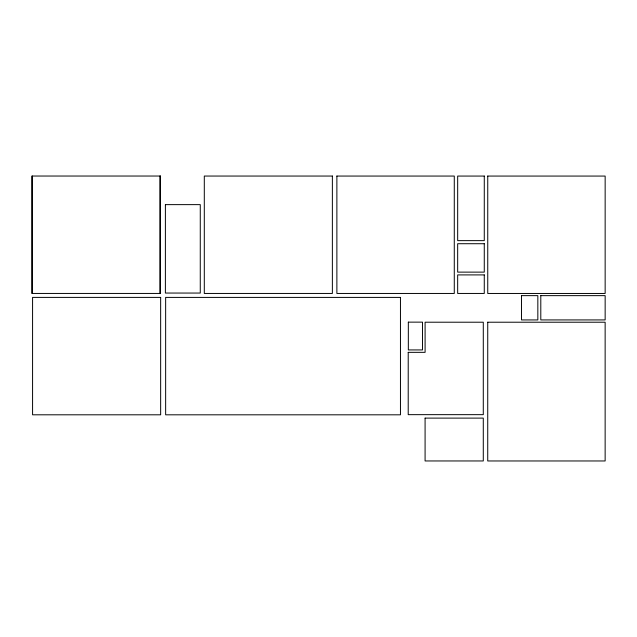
<?xml version="1.0" encoding="UTF-8"?>
<svg xmlns="http://www.w3.org/2000/svg" width="637" height="637" viewBox="0 0 637 637"><rect width="100%" height="100%" fill="white"/><g stroke="black" fill="none" stroke-linecap="round" stroke-linejoin="round"><path stroke-width="0.96" d="M159.935 176.035L159.935 293.442M32.296 176.035L32.296 293.442M165.397 204.628L165.389 293.052L200.265 293.06L200.273 204.628L165.397 204.628M336.877 176.059L336.877 293.458L454.277 293.458L454.277 176.059L336.877 176.059M408.221 352.341L408.213 414.655L483.284 414.663L483.292 322.218L425.094 322.211L425.094 352.341L408.221 352.341M408.333 322.139L408.333 349.928L422.498 349.936L422.498 322.139L408.333 322.139M425.086 418.111L425.086 460.957L483.284 460.957L483.284 418.111L425.086 418.111M484.271 274.905L484.271 293.45L457.677 293.45L457.669 274.905L484.271 274.905M484.271 243.724L484.271 272.134L457.677 272.126L457.669 243.716L484.271 243.724M484.279 176.067L484.271 240.635L457.677 240.635L457.677 176.067L484.279 176.067M487.743 322.218L487.735 460.965L605.142 460.965L605.142 322.218L487.743 322.218M487.751 176.067L487.751 293.466L605.15 293.466L605.15 176.067L487.751 176.067M521.512 295.632L521.512 319.933L537.835 319.933L537.835 295.64L521.512 295.632M540.797 295.64L540.797 319.925L605.15 319.925L605.15 295.64L540.797 295.64M160.373 176.035L31.85 176.035L31.85 293.442L160.373 293.442L160.373 176.035M332.371 176.051L204.302 176.051L204.302 293.45L332.371 293.45L332.371 176.051M160.651 297.399L32.575 297.399L32.575 414.806L160.651 414.806L160.651 297.399M400.458 297.407L165.644 297.407L165.644 414.814L400.458 414.814L400.458 297.407"/></g></svg>
